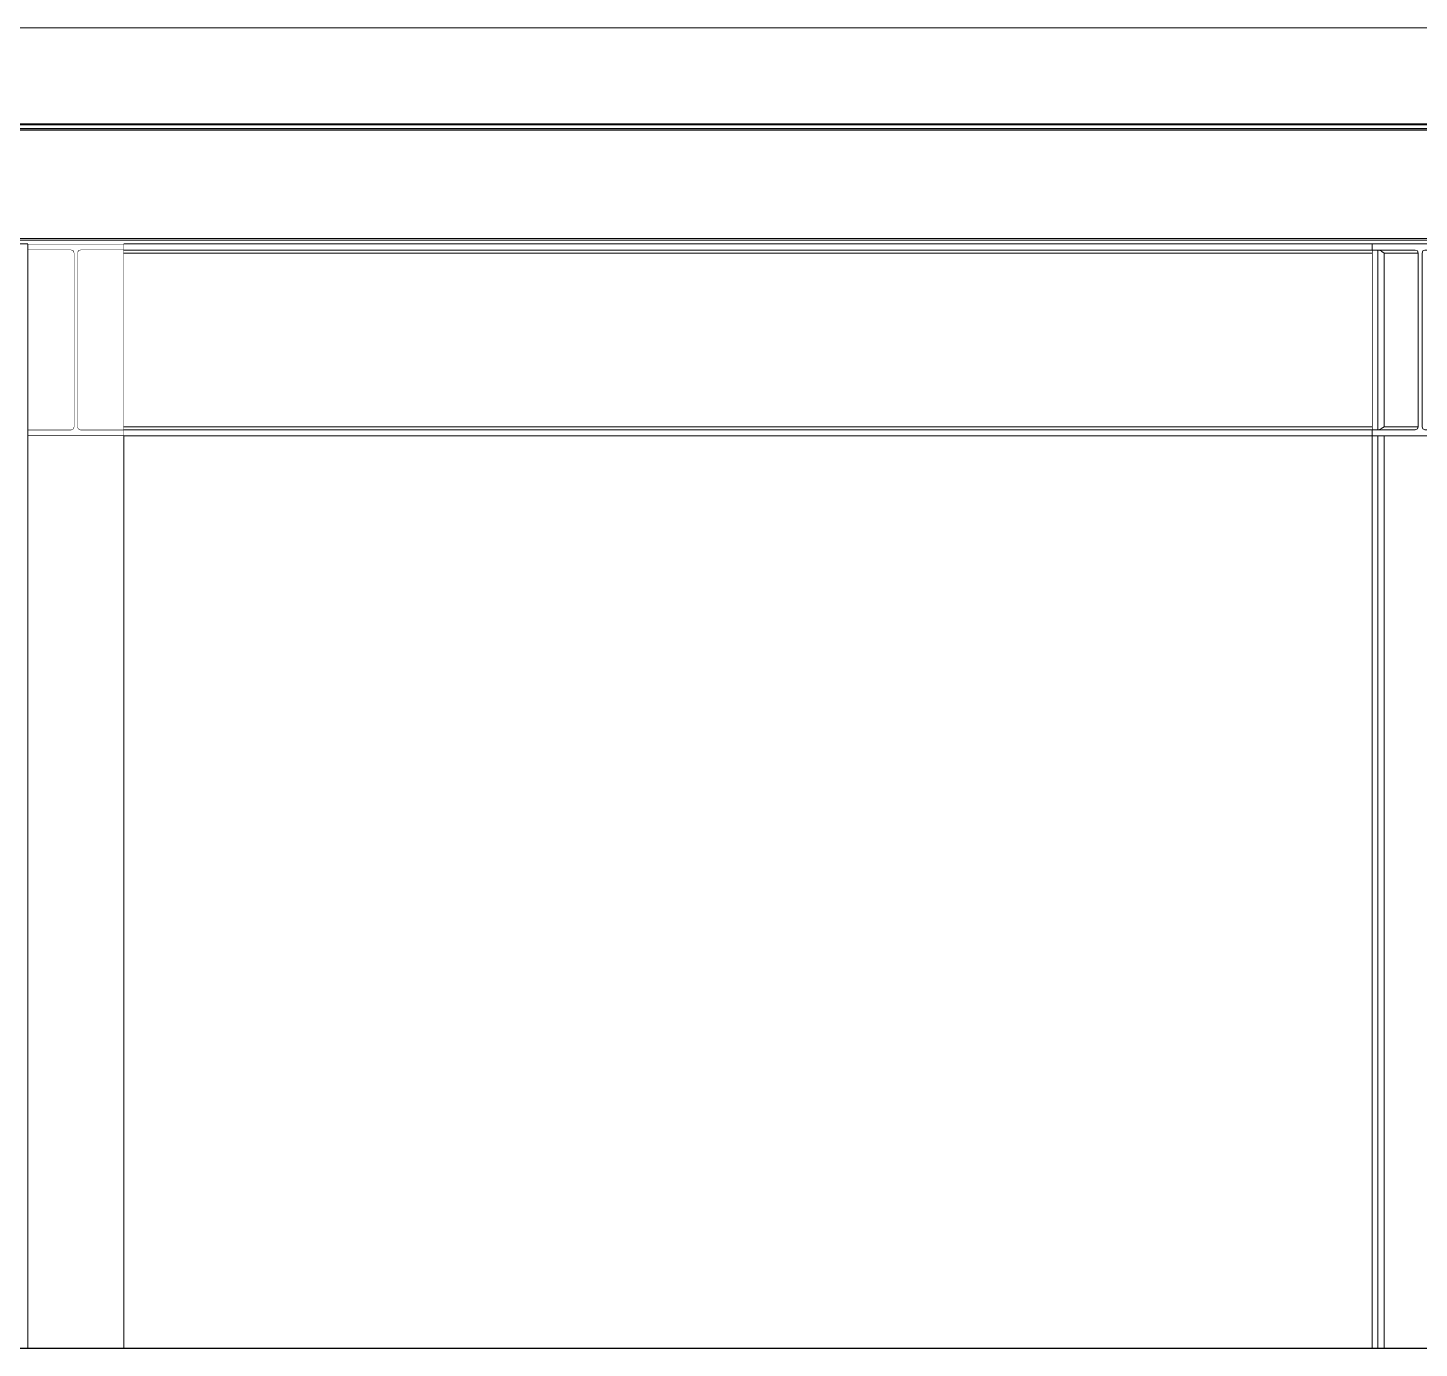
# Model space of a CAD drawing. Extents: x -3080 to 28500, y -1326 to 31609.
# Drawn here: x 19870 to 20159.8, y 27375.8 to 27650.8 of the extents above; entities that cross this region are included whole.
import ezdxf
from ezdxf.xclip import XClip

# ---------------------------------------------------------------- set-up
doc = ezdxf.new("R2010")
doc.units = 0
doc.header["$LTSCALE"] = 100
doc.header["$XCLIPFRAME"] = 2
doc.linetypes.add('188K-SM-07-F10-MECH-CR PIPE-Y2257103$0$X-S-FAB_SL ALL$0$Wipeout_Contour', pattern=[1, 0, -1])
for name, color, linetype in [('0-xref', 8, 'Continuous'), ('188K-SM-07-F10-MECH-CR PIPE-Y2257103$0$X-S-FAB_SL ALL$0$ASP_1', 1, 'Continuous'), ('188K-SM-07-F10-MECH-CR PIPE-Y2257103$0$X-S-FAB_SL ALL$0$Hattch', 7, 'Continuous'), ('188K-SM-07-F10-MECH-CR PIPE-Y2257103$0$X-S-FAB_SL ALL$0$S-BEAM', 7, 'Continuous'), ('188K-SM-07-F10-MECH-CR PIPE-Y2257103$0$X-S-FAB_SL ALL$0$S-COL', 7, 'Continuous'), ('188K-SM-07-F10-MECH-CR PIPE-Y2257103$0$X-S-FAB_SL ALL$0$S-SLAB', 7, 'Continuous')]:
    doc.layers.add(name, color=color, linetype=linetype)

# ---------------------------------------------------------------- blocks, each defined once
blk = doc.blocks.new('188K-SM-07-F10-MECH-CR PIPE-Y2257103$0$X-S-FAB_SL ALL$0$剖面元素_1328_3', base_point=(23061.26, -8263.06))
at = {"layer": '188K-SM-07-F10-MECH-CR PIPE-Y2257103$0$X-S-FAB_SL ALL$0$S-BEAM', "color": 2, "lineweight": 0}
for p, q in [((42931.26, -6988.06), (42931.26, -6989.36)), ((42951.26, -6988.06), (42931.26, -6988.06)), ((42951.26, -6988.06), (42951.26, -6989.36)), ((42931.26, -7026.76), (42931.26, -7028.06)), ((42951.26, -7026.76), (42951.26, -7028.06)), ((42951.26, -7028.06), (42931.26, -7028.06))]:
    blk.add_line(p, q, dxfattribs=at)
at = {"layer": '188K-SM-07-F10-MECH-CR PIPE-Y2257103$0$X-S-FAB_SL ALL$0$S-BEAM', "color": 2, "lineweight": 0, "flags": 128}
for points in [[(42940.69, -6989.54), (42940.26, -6989.36), (42931.26, -6989.36)], [(42940.69, -6989.54), (42940.86, -6989.96), (42940.86, -7026.16), (42940.69, -7026.59)], [(42941.84, -6989.54), (42941.66, -6989.96), (42941.66, -7026.16), (42941.84, -7026.59)], [(42951.26, -6989.36), (42942.26, -6989.36), (42941.84, -6989.54)], [(42940.69, -7026.59), (42940.26, -7026.76), (42931.26, -7026.76)], [(42941.84, -7026.59), (42942.26, -7026.76), (42951.26, -7026.76)]]:
    blk.add_lwpolyline(points, dxfattribs=at)
blk = doc.blocks.new('188K-SM-07-F10-MECH-CR PIPE-Y2257103$0$X-S-FAB_SL ALL$0$剖面元素_2093_3', base_point=(23061.26, -8263.06))
at = {"color": 254, "linetype": '188K-SM-07-F10-MECH-CR PIPE-Y2257103$0$X-S-FAB_SL ALL$0$Wipeout_Contour', "lineweight": 0, "ltscale": 175105.84074}
blk.add_wipeout([(43211.26, -6989.36), (43211.26, -7026.76), (43212.46, -7026.76), (43212.46, -6989.36)], dxfattribs=at).dxf.layer = '188K-SM-07-F10-MECH-CR PIPE-Y2257103$0$X-S-FAB_SL ALL$0$Hattch'
at = {"color": 254, "linetype": '188K-SM-07-F10-MECH-CR PIPE-Y2257103$0$X-S-FAB_SL ALL$0$Wipeout_Contour', "lineweight": 0, "ltscale": 175180.071281}
blk.add_wipeout([(43230.06, -6989.36), (43230.06, -7026.76), (43231.26, -7026.76), (43231.26, -6989.36)], dxfattribs=at).dxf.layer = '188K-SM-07-F10-MECH-CR PIPE-Y2257103$0$X-S-FAB_SL ALL$0$Hattch'
at = {"color": 254, "linetype": '188K-SM-07-F10-MECH-CR PIPE-Y2257103$0$X-S-FAB_SL ALL$0$Wipeout_Contour', "lineweight": 0, "ltscale": 175127.358668}
blk.add_wipeout([(43213.76, -6989.96), (43213.76, -7026.16), (43220.86, -7026.16), (43220.86, -6989.96)], dxfattribs=at).dxf.layer = '188K-SM-07-F10-MECH-CR PIPE-Y2257103$0$X-S-FAB_SL ALL$0$Hattch'
at = {"color": 254, "linetype": '188K-SM-07-F10-MECH-CR PIPE-Y2257103$0$X-S-FAB_SL ALL$0$Wipeout_Contour', "lineweight": 0, "ltscale": 175180.455706}
blk.add_wipeout([(43211.26, -7028.06), (43211.26, -7218.06), (43212.46, -7218.06), (43212.46, -7028.06)], dxfattribs=at).dxf.layer = '188K-SM-07-F10-MECH-CR PIPE-Y2257103$0$X-S-FAB_SL ALL$0$Hattch'
at = {"color": 254, "linetype": '188K-SM-07-F10-MECH-CR PIPE-Y2257103$0$X-S-FAB_SL ALL$0$Wipeout_Contour', "lineweight": 0, "ltscale": 175254.654651}
blk.add_wipeout([(43230.06, -7028.06), (43230.06, -7218.06), (43231.26, -7218.06), (43231.26, -7028.06)], dxfattribs=at).dxf.layer = '188K-SM-07-F10-MECH-CR PIPE-Y2257103$0$X-S-FAB_SL ALL$0$Hattch'
at = {"color": 254, "linetype": '188K-SM-07-F10-MECH-CR PIPE-Y2257103$0$X-S-FAB_SL ALL$0$Wipeout_Contour', "lineweight": 0, "ltscale": 175112.058842}
blk.add_wipeout([(43213.11, -7026.58), (43213.76, -7026.16), (43213.76, -6989.96), (43213.11, -6989.54)], dxfattribs=at).dxf.layer = '188K-SM-07-F10-MECH-CR PIPE-Y2257103$0$X-S-FAB_SL ALL$0$Hattch'
at = {"color": 254, "linetype": '188K-SM-07-F10-MECH-CR PIPE-Y2257103$0$X-S-FAB_SL ALL$0$Wipeout_Contour', "lineweight": 0, "ltscale": 175177.358361}
blk.add_wipeout([(43229.89, -6989.36), (43229.89, -7026.76), (43230.06, -7026.76), (43230.06, -6989.36)], dxfattribs=at).dxf.layer = '188K-SM-07-F10-MECH-CR PIPE-Y2257103$0$X-S-FAB_SL ALL$0$Hattch'
at = {"color": 254, "linetype": '188K-SM-07-F10-MECH-CR PIPE-Y2257103$0$X-S-FAB_SL ALL$0$Wipeout_Contour', "lineweight": 0, "ltscale": 175251.942885}
blk.add_wipeout([(43229.89, -7028.06), (43229.89, -7218.06), (43230.06, -7218.06), (43230.06, -7028.06)], dxfattribs=at).dxf.layer = '188K-SM-07-F10-MECH-CR PIPE-Y2257103$0$X-S-FAB_SL ALL$0$Hattch'
at = {"color": 254, "linetype": '188K-SM-07-F10-MECH-CR PIPE-Y2257103$0$X-S-FAB_SL ALL$0$Wipeout_Contour', "lineweight": 0, "ltscale": 350352.255936}
blk.add_wipeout([(43229.41, -6989.54), (43229.41, -7026.58), (43229.42, -7026.59), (43229.84, -7026.76), (43229.89, -7026.76), (43229.89, -6989.36), (43229.84, -6989.36), (43229.42, -6989.54)], dxfattribs=at).dxf.layer = '188K-SM-07-F10-MECH-CR PIPE-Y2257103$0$X-S-FAB_SL ALL$0$Hattch'
at = {"color": 254, "linetype": '188K-SM-07-F10-MECH-CR PIPE-Y2257103$0$X-S-FAB_SL ALL$0$Wipeout_Contour', "lineweight": 0, "ltscale": 175173.851823}
blk.add_wipeout([(43229.41, -6989.54), (43228.76, -6989.96), (43228.76, -7026.16), (43229.41, -7026.58)], dxfattribs=at).dxf.layer = '188K-SM-07-F10-MECH-CR PIPE-Y2257103$0$X-S-FAB_SL ALL$0$Hattch'
at = {"color": 254, "linetype": '188K-SM-07-F10-MECH-CR PIPE-Y2257103$0$X-S-FAB_SL ALL$0$Wipeout_Contour', "lineweight": 0, "ltscale": 175250.660181}
blk.add_wipeout([(43229.89, -7028.06), (43229.41, -7028.06), (43229.41, -7218.06), (43229.89, -7218.06)], dxfattribs=at).dxf.layer = '188K-SM-07-F10-MECH-CR PIPE-Y2257103$0$X-S-FAB_SL ALL$0$Hattch'
at = {"layer": '188K-SM-07-F10-MECH-CR PIPE-Y2257103$0$X-S-FAB_SL ALL$0$S-COL', "color": 8, "lineweight": 0}
for p, q in [((43231.26, -7026.76), (43231.26, -6989.36)), ((43231.26, -7218.06), (43231.26, -7028.06))]:
    blk.add_line(p, q, dxfattribs=at)
at = {"color": 254, "linetype": '188K-SM-07-F10-MECH-CR PIPE-Y2257103$0$X-S-FAB_SL ALL$0$Wipeout_Contour', "lineweight": 0, "ltscale": 175158.55128}
blk.add_wipeout([(43221.66, -7026.16), (43228.76, -7026.16), (43228.76, -6989.96), (43221.66, -6989.96)], dxfattribs=at).dxf.layer = '188K-SM-07-F10-MECH-CR PIPE-Y2257103$0$X-S-FAB_SL ALL$0$Hattch'
at = {"color": 254, "linetype": '188K-SM-07-F10-MECH-CR PIPE-Y2257103$0$X-S-FAB_SL ALL$0$Wipeout_Contour', "lineweight": 0, "ltscale": 175248.438481}
blk.add_wipeout([(43229.41, -7028.06), (43228.76, -7028.06), (43228.76, -7218.06), (43229.41, -7218.06)], dxfattribs=at).dxf.layer = '188K-SM-07-F10-MECH-CR PIPE-Y2257103$0$X-S-FAB_SL ALL$0$Hattch'
at = {"layer": '188K-SM-07-F10-MECH-CR PIPE-Y2257103$0$X-S-FAB_SL ALL$0$S-COL', "color": 8, "lineweight": 0}
blk.add_line((43228.76, -7026.16), (43228.76, -6989.96), dxfattribs=at)
at = {"color": 254, "linetype": '188K-SM-07-F10-MECH-CR PIPE-Y2257103$0$X-S-FAB_SL ALL$0$Wipeout_Contour', "lineweight": 0, "ltscale": 175217.555184}
blk.add_wipeout([(43213.76, -7218.06), (43228.76, -7218.06), (43228.76, -7028.06), (43213.76, -7028.06)], dxfattribs=at).dxf.layer = '188K-SM-07-F10-MECH-CR PIPE-Y2257103$0$X-S-FAB_SL ALL$0$Hattch'
at = {"layer": '188K-SM-07-F10-MECH-CR PIPE-Y2257103$0$X-S-FAB_SL ALL$0$S-COL', "color": 8, "lineweight": 0}
for p, q in [((43230.06, -7026.76), (43230.06, -6989.36)), ((43228.76, -7218.06), (43228.76, -7028.06)), ((43230.06, -7218.06), (43230.06, -7028.06))]:
    blk.add_line(p, q, dxfattribs=at)
at = {"color": 254, "linetype": '188K-SM-07-F10-MECH-CR PIPE-Y2257103$0$X-S-FAB_SL ALL$0$Wipeout_Contour', "lineweight": 0, "ltscale": 175186.671802}
blk.add_wipeout([(43213.11, -7218.06), (43213.76, -7218.06), (43213.76, -7028.06), (43213.11, -7028.06)], dxfattribs=at).dxf.layer = '188K-SM-07-F10-MECH-CR PIPE-Y2257103$0$X-S-FAB_SL ALL$0$Hattch'
at = {"color": 254, "linetype": '188K-SM-07-F10-MECH-CR PIPE-Y2257103$0$X-S-FAB_SL ALL$0$Wipeout_Contour', "lineweight": 0, "ltscale": 350219.568781}
blk.add_wipeout([(43212.64, -6989.36), (43212.64, -7026.76), (43212.69, -7026.76), (43213.11, -7026.59), (43213.11, -7026.58), (43213.11, -6989.54), (43213.11, -6989.54), (43212.69, -6989.36)], dxfattribs=at).dxf.layer = '188K-SM-07-F10-MECH-CR PIPE-Y2257103$0$X-S-FAB_SL ALL$0$Hattch'
at = {"color": 254, "linetype": '188K-SM-07-F10-MECH-CR PIPE-Y2257103$0$X-S-FAB_SL ALL$0$Wipeout_Contour', "lineweight": 0, "ltscale": 175184.450123}
blk.add_wipeout([(43213.11, -7028.06), (43212.64, -7028.06), (43212.64, -7218.06), (43213.11, -7218.06)], dxfattribs=at).dxf.layer = '188K-SM-07-F10-MECH-CR PIPE-Y2257103$0$X-S-FAB_SL ALL$0$Hattch'
at = {"color": 254, "linetype": '188K-SM-07-F10-MECH-CR PIPE-Y2257103$0$X-S-FAB_SL ALL$0$Wipeout_Contour', "lineweight": 0, "ltscale": 175183.167438}
blk.add_wipeout([(43212.46, -7218.06), (43212.64, -7218.06), (43212.64, -7028.06), (43212.46, -7028.06)], dxfattribs=at).dxf.layer = '188K-SM-07-F10-MECH-CR PIPE-Y2257103$0$X-S-FAB_SL ALL$0$Hattch'
at = {"color": 254, "linetype": '188K-SM-07-F10-MECH-CR PIPE-Y2257103$0$X-S-FAB_SL ALL$0$Wipeout_Contour', "lineweight": 0, "ltscale": 175108.553629}
blk.add_wipeout([(43212.64, -6989.36), (43212.46, -6989.36), (43212.46, -7026.76), (43212.64, -7026.76)], dxfattribs=at).dxf.layer = '188K-SM-07-F10-MECH-CR PIPE-Y2257103$0$X-S-FAB_SL ALL$0$Hattch'
at = {"layer": '188K-SM-07-F10-MECH-CR PIPE-Y2257103$0$X-S-FAB_SL ALL$0$S-COL', "color": 8, "lineweight": 0}
for p, q in [((43211.26, -7026.76), (43211.26, -6989.36)), ((43212.46, -7026.76), (43212.46, -6989.36)), ((43213.76, -7026.16), (43213.76, -6989.96)), ((43211.26, -7218.06), (43211.26, -7028.06)), ((43212.46, -7218.06), (43212.46, -7028.06)), ((43213.76, -7218.06), (43213.76, -7028.06))]:
    blk.add_line(p, q, dxfattribs=at)
blk = doc.blocks.new('188K-SM-07-F10-MECH-CR PIPE-Y2257103$0$X-S-FAB_SL ALL$0$剖面元素_2096_3', base_point=(23061.26, -8263.06))
at = {"color": 254, "linetype": '188K-SM-07-F10-MECH-CR PIPE-Y2257103$0$X-S-FAB_SL ALL$0$Wipeout_Contour', "lineweight": 0, "ltscale": 174112.559865}
blk.add_wipeout([(42931.26, -7218.06), (42951.26, -7218.06), (42951.26, -7028.06), (42931.26, -7028.06)], dxfattribs=at).dxf.layer = '188K-SM-07-F10-MECH-CR PIPE-Y2257103$0$X-S-FAB_SL ALL$0$Hattch'
at = {"color": 254, "linetype": '188K-SM-07-F10-MECH-CR PIPE-Y2257103$0$X-S-FAB_SL ALL$0$Wipeout_Contour', "lineweight": 0, "ltscale": 348049.521013}
blk.add_wipeout([(42931.26, -6989.36), (42931.26, -7026.76), (42940.26, -7026.76), (42940.69, -7026.59), (42940.86, -7026.16), (42940.86, -6989.96), (42940.69, -6989.54), (42940.26, -6989.36)], dxfattribs=at).dxf.layer = '188K-SM-07-F10-MECH-CR PIPE-Y2257103$0$X-S-FAB_SL ALL$0$Hattch'
at = {"layer": '188K-SM-07-F10-MECH-CR PIPE-Y2257103$0$X-S-FAB_SL ALL$0$S-COL', "color": 8, "lineweight": 0}
for p, q in [((42931.26, -7026.76), (42931.26, -6989.36)), ((42931.26, -7218.06), (42931.26, -7028.06))]:
    blk.add_line(p, q, dxfattribs=at)
at = {"color": 254, "linetype": '188K-SM-07-F10-MECH-CR PIPE-Y2257103$0$X-S-FAB_SL ALL$0$Wipeout_Contour', "lineweight": 0, "ltscale": 348100.427246}
blk.add_wipeout([(42941.66, -7026.16), (42941.84, -7026.59), (42942.26, -7026.76), (42951.26, -7026.76), (42951.26, -6989.36), (42942.26, -6989.36), (42941.84, -6989.54), (42941.66, -6989.96)], dxfattribs=at).dxf.layer = '188K-SM-07-F10-MECH-CR PIPE-Y2257103$0$X-S-FAB_SL ALL$0$Hattch'
at = {"layer": '188K-SM-07-F10-MECH-CR PIPE-Y2257103$0$X-S-FAB_SL ALL$0$S-COL', "color": 8, "lineweight": 0}
for p, q in [((42951.26, -7026.76), (42951.26, -6989.36)), ((42951.26, -7218.06), (42951.26, -7028.06))]:
    blk.add_line(p, q, dxfattribs=at)
blk = doc.blocks.new('188K-SM-07-F10-MECH-CR PIPE-Y2257103$0$X-S-FAB_SL ALL$0$剖面元素_2189_3', base_point=(23061.26, -8263.06))
at = {"color": 254, "linetype": '188K-SM-07-F10-MECH-CR PIPE-Y2257103$0$X-S-FAB_SL ALL$0$Wipeout_Contour', "lineweight": 0, "ltscale": 168576.746401}
blk.add_wipeout([(38161.26, -6987.26), (38161.26, -6988.06), (44952.76, -6988.06), (44952.76, -6987.26)], dxfattribs=at).dxf.layer = '188K-SM-07-F10-MECH-CR PIPE-Y2257103$0$X-S-FAB_SL ALL$0$Hattch'
at = {"color": 254, "linetype": '188K-SM-07-F10-MECH-CR PIPE-Y2257103$0$X-S-FAB_SL ALL$0$Wipeout_Contour', "lineweight": 0, "ltscale": 168576.450104}
blk.add_wipeout([(38161.26, -6987.18), (38161.26, -6987.26), (44952.76, -6987.26), (44952.76, -6987.18)], dxfattribs=at).dxf.layer = '188K-SM-07-F10-MECH-CR PIPE-Y2257103$0$X-S-FAB_SL ALL$0$Hattch'
at = {"color": 254, "linetype": '188K-SM-07-F10-MECH-CR PIPE-Y2257103$0$X-S-FAB_SL ALL$0$Wipeout_Contour', "lineweight": 0, "ltscale": 168576.349998}
blk.add_wipeout([(38161.26, -6986.96), (38161.26, -6987.18), (44952.76, -6987.18), (44952.76, -6986.96)], dxfattribs=at).dxf.layer = '188K-SM-07-F10-MECH-CR PIPE-Y2257103$0$X-S-FAB_SL ALL$0$Hattch'
at = {"color": 254, "linetype": '188K-SM-07-F10-MECH-CR PIPE-Y2257103$0$X-S-FAB_SL ALL$0$Wipeout_Contour', "lineweight": 0, "ltscale": 168568.749907}
blk.add_wipeout([(38161.26, -6964.36), (38161.26, -6986.96), (44952.76, -6986.96), (44952.76, -6964.36)], dxfattribs=at).dxf.layer = '188K-SM-07-F10-MECH-CR PIPE-Y2257103$0$X-S-FAB_SL ALL$0$Hattch'
at = {"layer": '188K-SM-07-F10-MECH-CR PIPE-Y2257103$0$X-S-FAB_SL ALL$0$S-BEAM', "color": 8, "lineweight": 0}
for p, q in [((38161.26, -6986.96), (44952.76, -6986.96)), ((38161.26, -6987.26), (44952.76, -6987.26)), ((42671.26, -6988.06), (42931.26, -6988.06)), ((42951.26, -6988.06), (43211.26, -6988.06))]:
    blk.add_line(p, q, dxfattribs=at)
at = {"color": 254, "linetype": '188K-SM-07-F10-MECH-CR PIPE-Y2257103$0$X-S-FAB_SL ALL$0$Wipeout_Contour', "lineweight": 0, "ltscale": 168561.149864}
blk.add_wipeout([(38161.26, -6964.15), (38161.26, -6964.36), (44952.76, -6964.36), (44952.76, -6964.15)], dxfattribs=at).dxf.layer = '188K-SM-07-F10-MECH-CR PIPE-Y2257103$0$X-S-FAB_SL ALL$0$Hattch'
at = {"color": 254, "linetype": '188K-SM-07-F10-MECH-CR PIPE-Y2257103$0$X-S-FAB_SL ALL$0$Wipeout_Contour', "lineweight": 0, "ltscale": 168561.050075}
blk.add_wipeout([(38161.26, -6964.06), (38161.26, -6964.15), (44952.76, -6964.15), (44952.76, -6964.06)], dxfattribs=at).dxf.layer = '188K-SM-07-F10-MECH-CR PIPE-Y2257103$0$X-S-FAB_SL ALL$0$Hattch'
at = {"color": 254, "linetype": '188K-SM-07-F10-MECH-CR PIPE-Y2257103$0$X-S-FAB_SL ALL$0$Wipeout_Contour', "lineweight": 0, "ltscale": 168560.754769}
blk.add_wipeout([(38161.26, -6963.26), (38161.26, -6964.06), (44952.76, -6964.06), (44952.76, -6963.26)], dxfattribs=at).dxf.layer = '188K-SM-07-F10-MECH-CR PIPE-Y2257103$0$X-S-FAB_SL ALL$0$Hattch'
at = {"layer": '188K-SM-07-F10-MECH-CR PIPE-Y2257103$0$X-S-FAB_SL ALL$0$S-BEAM', "color": 8, "lineweight": 0}
for p, q in [((38161.26, -6963.26), (44952.76, -6963.26)), ((38161.26, -6964.06), (44952.76, -6964.06)), ((38161.26, -6964.36), (44952.76, -6964.36))]:
    blk.add_line(p, q, dxfattribs=at)
blk = doc.blocks.new('188K-SM-07-F10-MECH-CR PIPE-Y2257103$0$X-S-FAB_SL ALL$0$剖面元素_2222_3', base_point=(23061.26, -8263.06))
at = {"layer": '188K-SM-07-F10-MECH-CR PIPE-Y2257103$0$X-S-FAB_SL ALL$0$S-BEAM', "color": 2, "lineweight": 0}
for p, q in [((43211.26, -6988.06), (43211.26, -6989.36)), ((43231.26, -6988.06), (43211.26, -6988.06)), ((43231.26, -6988.06), (43231.26, -6989.36)), ((43211.26, -7026.76), (43211.26, -7028.06)), ((43231.26, -7026.76), (43231.26, -7028.06)), ((43231.26, -7028.06), (43211.26, -7028.06))]:
    blk.add_line(p, q, dxfattribs=at)
at = {"layer": '188K-SM-07-F10-MECH-CR PIPE-Y2257103$0$X-S-FAB_SL ALL$0$S-BEAM', "color": 2, "lineweight": 0, "flags": 128}
for points in [[(43220.69, -6989.54), (43220.26, -6989.36), (43211.26, -6989.36)], [(43220.69, -6989.54), (43220.86, -6989.96), (43220.86, -7026.16), (43220.69, -7026.59)], [(43221.84, -6989.54), (43221.66, -6989.96), (43221.66, -7026.16), (43221.84, -7026.59)], [(43231.26, -6989.36), (43222.26, -6989.36), (43221.84, -6989.54)], [(43220.69, -7026.59), (43220.26, -7026.76), (43211.26, -7026.76)], [(43221.84, -7026.59), (43222.26, -7026.76), (43231.26, -7026.76)]]:
    blk.add_lwpolyline(points, dxfattribs=at)
blk = doc.blocks.new('188K-SM-07-F10-MECH-CR PIPE-Y2257103$0$X-S-FAB_SL ALL$0$A$C2e9ab586')
at = {"layer": '188K-SM-07-F10-MECH-CR PIPE-Y2257103$0$X-S-FAB_SL ALL$0$S-SLAB', "color": 15, "lineweight": 0}
for p, q in [((-4556.39, 1605), (-10511.39, 1605)), ((-4556.39, 1585), (-10511.39, 1585))]:
    blk.add_line(p, q, dxfattribs=at)
at = {"layer": '188K-SM-07-F10-MECH-CR PIPE-Y2257103$0$X-S-FAB_SL ALL$0$S-BEAM', "lineweight": 0}
blk.add_blockref('188K-SM-07-F10-MECH-CR PIPE-Y2257103$0$X-S-FAB_SL ALL$0$剖面元素_1328_3', (-28106.39, 285), dxfattribs=at)
at = {"layer": '188K-SM-07-F10-MECH-CR PIPE-Y2257103$0$X-S-FAB_SL ALL$0$S-COL', "lineweight": 0}
blk.add_blockref('188K-SM-07-F10-MECH-CR PIPE-Y2257103$0$X-S-FAB_SL ALL$0$剖面元素_2093_3', (-28106.39, 285), dxfattribs=at)
blk.add_blockref('188K-SM-07-F10-MECH-CR PIPE-Y2257103$0$X-S-FAB_SL ALL$0$剖面元素_2096_3', (-28106.39, 285), dxfattribs=at)
at = {"color": 254, "linetype": '188K-SM-07-F10-MECH-CR PIPE-Y2257103$0$X-S-FAB_SL ALL$0$Wipeout_Contour', "lineweight": 0, "ltscale": 218889.900977}
blk.add_wipeout([(-7954.54, 1558.52), (-7954.54, 1558.52), (-7953.89, 1558.1), (-7946.79, 1558.1), (-7946.96, 1558.52)], dxfattribs=at).dxf.layer = '188K-SM-07-F10-MECH-CR PIPE-Y2257103$0$X-S-FAB_SL ALL$0$Hattch'
at = {"color": 254, "linetype": '188K-SM-07-F10-MECH-CR PIPE-Y2257103$0$X-S-FAB_SL ALL$0$Wipeout_Contour', "lineweight": 0, "ltscale": 218919.437343}
blk.add_wipeout([(-7953.89, 1521.9), (-7954.54, 1521.48), (-7954.54, 1521.48), (-7946.96, 1521.48), (-7946.79, 1521.9)], dxfattribs=at).dxf.layer = '188K-SM-07-F10-MECH-CR PIPE-Y2257103$0$X-S-FAB_SL ALL$0$Hattch'
at = {"color": 254, "linetype": '188K-SM-07-F10-MECH-CR PIPE-Y2257103$0$X-S-FAB_SL ALL$0$Wipeout_Contour', "lineweight": 0, "ltscale": 174578.26534}
blk.add_wipeout([(-8216.39, 1558.52), (-7956.39, 1558.52), (-7956.39, 1558.7), (-8216.39, 1558.7)], dxfattribs=at).dxf.layer = '188K-SM-07-F10-MECH-CR PIPE-Y2257103$0$X-S-FAB_SL ALL$0$Hattch'
at = {"color": 254, "linetype": '188K-SM-07-F10-MECH-CR PIPE-Y2257103$0$X-S-FAB_SL ALL$0$Wipeout_Contour', "lineweight": 0, "ltscale": 174578.457522}
blk.add_wipeout([(-8216.39, 1558.1), (-7956.39, 1558.1), (-7956.39, 1558.52), (-8216.39, 1558.52)], dxfattribs=at).dxf.layer = '188K-SM-07-F10-MECH-CR PIPE-Y2257103$0$X-S-FAB_SL ALL$0$Hattch'
at = {"color": 254, "linetype": '188K-SM-07-F10-MECH-CR PIPE-Y2257103$0$X-S-FAB_SL ALL$0$Wipeout_Contour', "lineweight": 0, "ltscale": 174590.218212}
blk.add_wipeout([(-7956.39, 1558.1), (-8216.39, 1558.1), (-8216.39, 1521.9), (-7956.39, 1521.9)], dxfattribs=at).dxf.layer = '188K-SM-07-F10-MECH-CR PIPE-Y2257103$0$X-S-FAB_SL ALL$0$Hattch'
at = {"color": 254, "linetype": '188K-SM-07-F10-MECH-CR PIPE-Y2257103$0$X-S-FAB_SL ALL$0$Wipeout_Contour', "lineweight": 0, "ltscale": 174577.792717}
blk.add_wipeout([(-7956.39, 1558.7), (-7956.39, 1560), (-8216.39, 1560), (-8216.39, 1558.7)], dxfattribs=at).dxf.layer = '188K-SM-07-F10-MECH-CR PIPE-Y2257103$0$X-S-FAB_SL ALL$0$Hattch'
at = {"color": 254, "linetype": '188K-SM-07-F10-MECH-CR PIPE-Y2257103$0$X-S-FAB_SL ALL$0$Wipeout_Contour', "lineweight": 0, "ltscale": 174601.979338}
blk.add_wipeout([(-8216.39, 1521.48), (-7956.39, 1521.48), (-7956.39, 1521.9), (-8216.39, 1521.9)], dxfattribs=at).dxf.layer = '188K-SM-07-F10-MECH-CR PIPE-Y2257103$0$X-S-FAB_SL ALL$0$Hattch'
at = {"color": 254, "linetype": '188K-SM-07-F10-MECH-CR PIPE-Y2257103$0$X-S-FAB_SL ALL$0$Wipeout_Contour', "lineweight": 0, "ltscale": 175112.971531}
blk.add_wipeout([(-7954.96, 1558.7), (-7954.54, 1558.52), (-7946.96, 1558.52), (-7947.39, 1558.7)], dxfattribs=at).dxf.layer = '188K-SM-07-F10-MECH-CR PIPE-Y2257103$0$X-S-FAB_SL ALL$0$Hattch'
at = {"color": 254, "linetype": '188K-SM-07-F10-MECH-CR PIPE-Y2257103$0$X-S-FAB_SL ALL$0$Wipeout_Contour', "lineweight": 0, "ltscale": 174602.172505}
blk.add_wipeout([(-8216.39, 1521.48), (-8216.39, 1521.3), (-7956.39, 1521.3), (-7956.39, 1521.48)], dxfattribs=at).dxf.layer = '188K-SM-07-F10-MECH-CR PIPE-Y2257103$0$X-S-FAB_SL ALL$0$Hattch'
at = {"layer": '188K-SM-07-F10-MECH-CR PIPE-Y2257103$0$X-S-FAB_SL ALL$0$S-BEAM', "color": 8, "lineweight": 0}
for p, q in [((-7956.39, 1558.7), (-8216.39, 1558.7)), ((-7956.39, 1558.1), (-8216.39, 1558.1)), ((-7954.54, 1558.52), (-7954.96, 1558.7)), ((-7954.54, 1558.52), (-7953.89, 1558.1)), ((-7946.79, 1558.1), (-7953.89, 1558.1))]:
    blk.add_line(p, q, dxfattribs=at)
at = {"color": 254, "linetype": '188K-SM-07-F10-MECH-CR PIPE-Y2257103$0$X-S-FAB_SL ALL$0$Wipeout_Contour', "lineweight": 0, "ltscale": 174602.647669}
blk.add_wipeout([(-7956.39, 1520), (-7956.39, 1521.3), (-8216.39, 1521.3), (-8216.39, 1520)], dxfattribs=at).dxf.layer = '188K-SM-07-F10-MECH-CR PIPE-Y2257103$0$X-S-FAB_SL ALL$0$Hattch'
at = {"layer": '188K-SM-07-F10-MECH-CR PIPE-Y2257103$0$X-S-FAB_SL ALL$0$S-BEAM', "lineweight": 0}
blk.add_blockref('188K-SM-07-F10-MECH-CR PIPE-Y2257103$0$X-S-FAB_SL ALL$0$剖面元素_2189_3', (-28106.39, 285), dxfattribs=at)
at = {"color": 254, "linetype": '188K-SM-07-F10-MECH-CR PIPE-Y2257103$0$X-S-FAB_SL ALL$0$Wipeout_Contour', "lineweight": 0, "ltscale": 175136.805495}
blk.add_wipeout([(-7954.54, 1521.48), (-7954.96, 1521.3), (-7947.39, 1521.3), (-7946.96, 1521.48)], dxfattribs=at).dxf.layer = '188K-SM-07-F10-MECH-CR PIPE-Y2257103$0$X-S-FAB_SL ALL$0$Hattch'
at = {"layer": '188K-SM-07-F10-MECH-CR PIPE-Y2257103$0$X-S-FAB_SL ALL$0$S-BEAM', "color": 8, "lineweight": 0}
for p, q in [((-7956.39, 1521.9), (-8216.39, 1521.9)), ((-7954.54, 1521.48), (-7954.96, 1521.3)), ((-7953.89, 1521.9), (-7954.54, 1521.48)), ((-7946.79, 1521.9), (-7953.89, 1521.9)), ((-7956.39, 1521.3), (-8216.39, 1521.3)), ((-7956.39, 1520), (-8216.39, 1520))]:
    blk.add_line(p, q, dxfattribs=at)
at = {"layer": '188K-SM-07-F10-MECH-CR PIPE-Y2257103$0$X-S-FAB_SL ALL$0$S-BEAM', "lineweight": 0}
blk.add_blockref('188K-SM-07-F10-MECH-CR PIPE-Y2257103$0$X-S-FAB_SL ALL$0$剖面元素_2222_3', (-28106.39, 285), dxfattribs=at)
blk = doc.blocks.new('188K-SM-07-F10-MECH-CR PIPE-Y2257103$0$X-S-FAB_SL ALL')
at = {"layer": '188K-SM-07-F10-MECH-CR PIPE-Y2257103$0$X-S-FAB_SL ALL$0$ASP_1'}
blk.add_blockref('188K-SM-07-F10-MECH-CR PIPE-Y2257103$0$X-S-FAB_SL ALL$0$A$C2e9ab586', (23632.864, -73288.977), dxfattribs=at)
blk.add_line((-2728.521, -71958.977), (19076.479, -71958.977), dxfattribs=at)
blk = doc.blocks.new('188K-SM-07-F10-MECH-CR PIPE-Y2257103')
ref = blk.add_blockref('188K-SM-07-F10-MECH-CR PIPE-Y2257103$0$X-S-FAB_SL ALL', (4473.521, 99334.763))
XClip(ref).set_block_clipping_path([(-7553.4648570136, -75341.9369645483), (24026.2025623869, -67725.7696244382)])

msp = doc.modelspace()

# ---------------------------------------------------------------- block references
at = {"layer": '0-xref'}
msp.add_blockref('188K-SM-07-F10-MECH-CR PIPE-Y2257103', (0, 0), dxfattribs=at)

doc.saveas('drawing.dxf')
